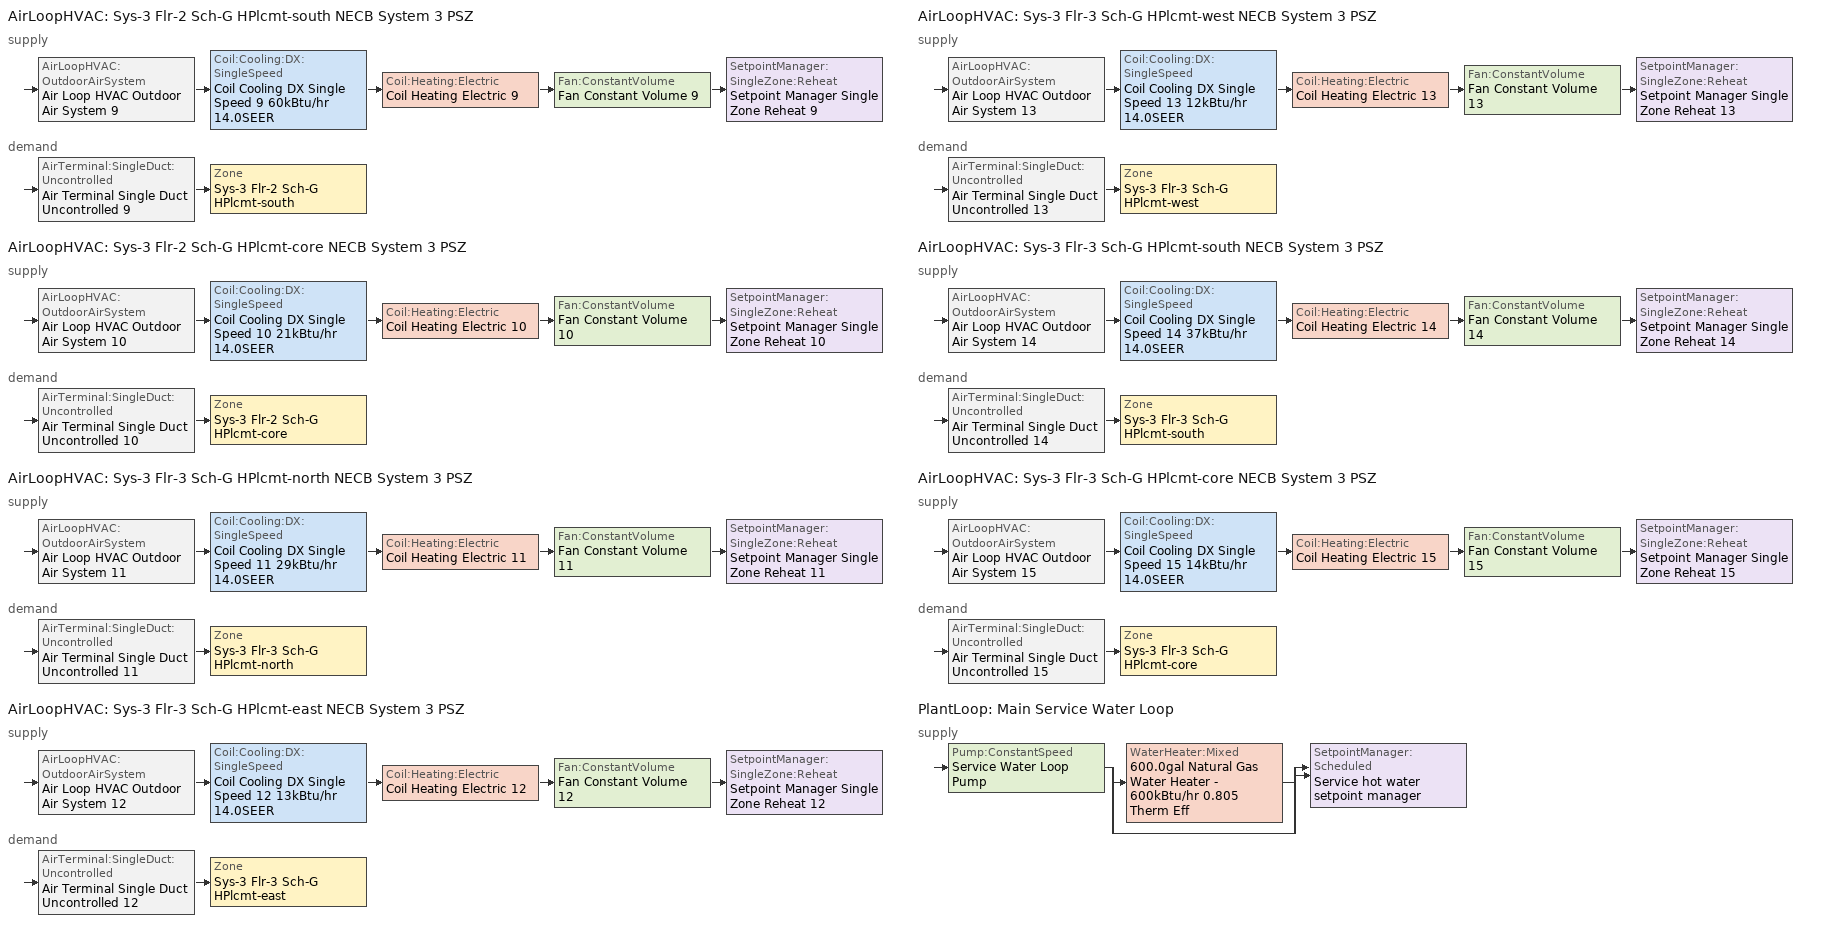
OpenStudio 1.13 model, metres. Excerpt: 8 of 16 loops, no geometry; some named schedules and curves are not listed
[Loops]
AirLoopHVAC 'Sys-3 Flr-2 Sch-G HPlcmt-south NECB System 3 PSZ'
 supply: AirLoopHVAC:OutdoorAirSystem 'Air Loop HVAC Outdoor Air System 9' > Coil:Cooling:DX:SingleSpeed 'Coil Cooling DX Single Speed 9 60kBtu/hr 14.0SEER' > Coil:Heating:Electric 'Coil Heating Electric 9' > Fan:ConstantVolume 'Fan Constant Volume 9' > SetpointManager:SingleZone:Reheat 'Setpoint Manager Single Zone Reheat 9'
 demand: AirTerminal:SingleDuct:Uncontrolled 'Air Terminal Single Duct Uncontrolled 9' > Zone 'Sys-3 Flr-2 Sch-G HPlcmt-south'
AirLoopHVAC 'Sys-3 Flr-2 Sch-G HPlcmt-core NECB System 3 PSZ'
 supply: AirLoopHVAC:OutdoorAirSystem 'Air Loop HVAC Outdoor Air System 10' > Coil:Cooling:DX:SingleSpeed 'Coil Cooling DX Single Speed 10 21kBtu/hr 14.0SEER' > Coil:Heating:Electric 'Coil Heating Electric 10' > Fan:ConstantVolume 'Fan Constant Volume 10' > SetpointManager:SingleZone:Reheat 'Setpoint Manager Single Zone Reheat 10'
 demand: AirTerminal:SingleDuct:Uncontrolled 'Air Terminal Single Duct Uncontrolled 10' > Zone 'Sys-3 Flr-2 Sch-G HPlcmt-core'
AirLoopHVAC 'Sys-3 Flr-3 Sch-G HPlcmt-north NECB System 3 PSZ'
 supply: AirLoopHVAC:OutdoorAirSystem 'Air Loop HVAC Outdoor Air System 11' > Coil:Cooling:DX:SingleSpeed 'Coil Cooling DX Single Speed 11 29kBtu/hr 14.0SEER' > Coil:Heating:Electric 'Coil Heating Electric 11' > Fan:ConstantVolume 'Fan Constant Volume 11' > SetpointManager:SingleZone:Reheat 'Setpoint Manager Single Zone Reheat 11'
 demand: AirTerminal:SingleDuct:Uncontrolled 'Air Terminal Single Duct Uncontrolled 11' > Zone 'Sys-3 Flr-3 Sch-G HPlcmt-north'
AirLoopHVAC 'Sys-3 Flr-3 Sch-G HPlcmt-east NECB System 3 PSZ'
 supply: AirLoopHVAC:OutdoorAirSystem 'Air Loop HVAC Outdoor Air System 12' > Coil:Cooling:DX:SingleSpeed 'Coil Cooling DX Single Speed 12 13kBtu/hr 14.0SEER' > Coil:Heating:Electric 'Coil Heating Electric 12' > Fan:ConstantVolume 'Fan Constant Volume 12' > SetpointManager:SingleZone:Reheat 'Setpoint Manager Single Zone Reheat 12'
 demand: AirTerminal:SingleDuct:Uncontrolled 'Air Terminal Single Duct Uncontrolled 12' > Zone 'Sys-3 Flr-3 Sch-G HPlcmt-east'
AirLoopHVAC 'Sys-3 Flr-3 Sch-G HPlcmt-west NECB System 3 PSZ'
 supply: AirLoopHVAC:OutdoorAirSystem 'Air Loop HVAC Outdoor Air System 13' > Coil:Cooling:DX:SingleSpeed 'Coil Cooling DX Single Speed 13 12kBtu/hr 14.0SEER' > Coil:Heating:Electric 'Coil Heating Electric 13' > Fan:ConstantVolume 'Fan Constant Volume 13' > SetpointManager:SingleZone:Reheat 'Setpoint Manager Single Zone Reheat 13'
 demand: AirTerminal:SingleDuct:Uncontrolled 'Air Terminal Single Duct Uncontrolled 13' > Zone 'Sys-3 Flr-3 Sch-G HPlcmt-west'
AirLoopHVAC 'Sys-3 Flr-3 Sch-G HPlcmt-south NECB System 3 PSZ'
 supply: AirLoopHVAC:OutdoorAirSystem 'Air Loop HVAC Outdoor Air System 14' > Coil:Cooling:DX:SingleSpeed 'Coil Cooling DX Single Speed 14 37kBtu/hr 14.0SEER' > Coil:Heating:Electric 'Coil Heating Electric 14' > Fan:ConstantVolume 'Fan Constant Volume 14' > SetpointManager:SingleZone:Reheat 'Setpoint Manager Single Zone Reheat 14'
 demand: AirTerminal:SingleDuct:Uncontrolled 'Air Terminal Single Duct Uncontrolled 14' > Zone 'Sys-3 Flr-3 Sch-G HPlcmt-south'
AirLoopHVAC 'Sys-3 Flr-3 Sch-G HPlcmt-core NECB System 3 PSZ'
 supply: AirLoopHVAC:OutdoorAirSystem 'Air Loop HVAC Outdoor Air System 15' > Coil:Cooling:DX:SingleSpeed 'Coil Cooling DX Single Speed 15 14kBtu/hr 14.0SEER' > Coil:Heating:Electric 'Coil Heating Electric 15' > Fan:ConstantVolume 'Fan Constant Volume 15' > SetpointManager:SingleZone:Reheat 'Setpoint Manager Single Zone Reheat 15'
 demand: AirTerminal:SingleDuct:Uncontrolled 'Air Terminal Single Duct Uncontrolled 15' > Zone 'Sys-3 Flr-3 Sch-G HPlcmt-core'
PlantLoop 'Main Service Water Loop'
 supply: Pump:ConstantSpeed 'Service Water Loop Pump' > split
  | WaterHeater:Mixed '600.0gal Natural Gas Water Heater - 600kBtu/hr 0.805 Therm Eff'
  | bypass
  join > SetpointManager:Scheduled 'Service hot water setpoint manager'
[Sizing:Zone] Zone Cooling Design Supply Air Temperature Input Method=SupplyAirTemperature; Zone Cooling Design Supply Air Temperature {C}=13; Zone Cooling Design Supply Air Temperature Difference {deltaC}=11.11; Zone Heating Design Supply Air Temperature Input Method=SupplyAirTemperature; Zone Heating Design Supply Air Temperature {C}=43; Zone Heating Design Supply Air Temperature Difference {deltaC}=11.11; Zone Cooling Design Supply Air Humidity Ratio {kg-H2O/kg-air}=0.0085; Zone Heating Design Supply Air Humidity Ratio {kg-H2O/kg-air}=0.008; Zone Heating Sizing Factor=1.3; Zone Cooling Sizing Factor=1.1; Cooling Design Air Flow Method=DesignDay; Heating Design Air Flow Method=DesignDay; Account for Dedicated Outdoor Air System=No; Dedicated Outdoor Air System Control Strategy=NeutralSupplyAir; Dedicated Outdoor Air Low Setpoint Temperature for Design {C}=autosize; Dedicated Outdoor Air High Setpoint Temperature for Design {C}=autosize
Sys-3 Flr-2 Sch-G HPlcmt-south; Sys-3 Flr-2 Sch-G HPlcmt-core; Sys-3 Flr-3 Sch-G HPlcmt-north; Sys-3 Flr-3 Sch-G HPlcmt-east; Sys-3 Flr-3 Sch-G HPlcmt-west; Sys-3 Flr-3 Sch-G HPlcmt-south; Sys-3 Flr-3 Sch-G HPlcmt-core
[Zone equipment]
Sys-3 Flr-2 Sch-G HPlcmt-south: Air Terminal Single Duct Uncontrolled 9, Zone HVAC Baseboard Convective Electric 9
Sys-3 Flr-2 Sch-G HPlcmt-core: Air Terminal Single Duct Uncontrolled 10, Zone HVAC Baseboard Convective Electric 10
Sys-3 Flr-3 Sch-G HPlcmt-north: Air Terminal Single Duct Uncontrolled 11, Zone HVAC Baseboard Convective Electric 11
Sys-3 Flr-3 Sch-G HPlcmt-east: Air Terminal Single Duct Uncontrolled 12, Zone HVAC Baseboard Convective Electric 12
Sys-3 Flr-3 Sch-G HPlcmt-west: Air Terminal Single Duct Uncontrolled 13, Zone HVAC Baseboard Convective Electric 13
Sys-3 Flr-3 Sch-G HPlcmt-south: Air Terminal Single Duct Uncontrolled 14, Zone HVAC Baseboard Convective Electric 14
Sys-3 Flr-3 Sch-G HPlcmt-core: Air Terminal Single Duct Uncontrolled 15, Zone HVAC Baseboard Convective Electric 15
[AirLoopHVAC] Design Supply Air Flow Rate {m3/s}=AutoSize
Name | Availability Schedule | Availability Manager
Sys-3 Flr-2 Sch-G HPlcmt-south NECB System 3 PSZ | Sys-3 Flr-2 Sch-G HPlcmt-south NECB System 3 PSZ Occ Sch | Availability Manager Night Cycle 4
Sys-3 Flr-2 Sch-G HPlcmt-core NECB System 3 PSZ; Sys-3 Flr-3 Sch-G HPlcmt-east NECB System 3 PSZ; Sys-3 Flr-3 Sch-G HPlcmt-west NECB System 3 PSZ; Sys-3 Flr-3 Sch-G HPlcmt-core NECB System 3 PSZ | Always On Discrete
Sys-3 Flr-3 Sch-G HPlcmt-north NECB System 3 PSZ | Sys-3 Flr-3 Sch-G HPlcmt-north NECB System 3 PSZ Occ Sch | Availability Manager Night Cycle 5
Sys-3 Flr-3 Sch-G HPlcmt-south NECB System 3 PSZ | Sys-3 Flr-3 Sch-G HPlcmt-south NECB System 3 PSZ Occ Sch | Availability Manager Night Cycle 6
[Sizing:System] Type of Load to Size On=Sensible; Design Outdoor Air Flow Rate {m3/s}=Autosize; Minimum System Air Flow Ratio=1; Preheat Design Temperature {C}=7; Preheat Design Humidity Ratio {kg-H2O/kg-Air}=0.008; Precool Design Temperature {C}=13; Precool Design Humidity Ratio {kg-H2O/kg-Air}=0.008; Central Cooling Design Supply Air Temperature {C}=13; Central Heating Design Supply Air Temperature {C}=43; Sizing Option=NonCoincident; 100% Outdoor Air in Cooling=No; 100% Outdoor Air in Heating=No; Central Cooling Design Supply Air Humidity Ratio {kg-H2O/kg-Air}=0.0085; Central Heating Design Supply Air Humidity Ratio {kg-H2O/kg-Air}=0.008; Cooling Design Air Flow Method=DesignDay; Cooling Design Air Flow Rate {m3/s}=0; Heating Design Air Flow Method=DesignDay; Heating Design Air Flow Rate {m3/s}=0; System Outdoor Air Method=ZoneSum; Zone Maximum Outdoor Air Fraction=1; Cooling Supply Air Flow Rate Per Floor Area {m3/s-m2}=0.00996765; Cooling Fraction of Autosized Cooling Supply Air Flow Rate=1; Cooling Supply Air Flow Rate Per Unit Cooling Capacity {m3/s-W}=3.94755e-05; Heating Supply Air Flow Rate Per Floor Area {m3/s-m2}=0.00996765; Heating Fraction of Autosized Heating Supply Air Flow Rate=1; Heating Fraction of Autosized Cooling Supply Air Flow Rate=1; Heating Supply Air Flow Rate Per Unit Heating Capacity {m3/s-W}=3.15882e-05; Cooling Design Capacity Method=CoolingDesignCapacity; Cooling Design Capacity {W}=autosize; Cooling Design Capacity Per Floor Area {W/m2}=234.7; Fraction of Autosized Cooling Design Capacity=1; Heating Design Capacity Method=HeatingDesignCapacity; Heating Design Capacity {W}=autosize; Heating Design Capacity Per Floor Area {W/m2}=157; Fraction of Autosized Heating Design Capacity=1; Central Cooling Capacity Control Method=OnOff
Sys-3 Flr-2 Sch-G HPlcmt-south NECB System 3 PSZ; Sys-3 Flr-2 Sch-G HPlcmt-core NECB System 3 PSZ; Sys-3 Flr-3 Sch-G HPlcmt-north NECB System 3 PSZ; Sys-3 Flr-3 Sch-G HPlcmt-east NECB System 3 PSZ; Sys-3 Flr-3 Sch-G HPlcmt-west NECB System 3 PSZ; Sys-3 Flr-3 Sch-G HPlcmt-south NECB System 3 PSZ; Sys-3 Flr-3 Sch-G HPlcmt-core NECB System 3 PSZ
[Fan:ConstantVolume] Availability Schedule=Always On Discrete; Fan Efficiency=0.39975; Pressure Rise {Pa}=640; Maximum Flow Rate {m3/s}=AutoSize; Motor Efficiency=0.615
Fan Constant Volume 9; Fan Constant Volume 10; Fan Constant Volume 11; Fan Constant Volume 12; Fan Constant Volume 13; Fan Constant Volume 14; Fan Constant Volume 15
[Coil:Heating:Electric] Availability Schedule=Always On Discrete
Coil Heating Electric 9; Coil Heating Electric 10; Coil Heating Electric 11; Coil Heating Electric 12; Coil Heating Electric 13; Coil Heating Electric 14; Coil Heating Electric 15
[Coil:Cooling:DX:SingleSpeed] Availability Schedule=Always On Discrete; Rated Total Cooling Capacity {W}=autosize; Rated Sensible Heat Ratio=autosize; Rated COP {W/W}=3.8248; Rated Air Flow Rate {m3/s}=autosize; Rated Evaporator Fan Power Per Volume Flow Rate {W/(m3/s)}=773.3; Condenser Type=AirCooled; Evaporative Condenser Effectiveness=0; Evaporative Condenser Air Flow Rate {m3/s}=Autosize; Evaporative Condenser Pump Rated Power Consumption {W}=Autosize; Crankcase Heater Capacity {W}=0; Maximum Outdoor Dry-Bulb Temperature for Crankcase Heater Operation {C}=0; Basin Heater Capacity {W/K}=0; Basin Heater Setpoint Temperature {C}=10
Name | Total Cooling Capacity Function of Temperature Curve | Total Cooling Capacity Function of Flow Fraction Curve | Energy Input Ratio Function of Temperature Curve | Energy Input Ratio Function of Flow Fraction Curve | Part Load Fraction Correlation Curve
Coil Cooling DX Single Speed 9 60kBtu/hr 14.0SEER | DXCOOL-NECB2011-REF-CAPFT 14 | DXCOOL-NECB2011-REF-CAPFFLOW 14 | DXCOOL-NECB2011-REF-COOLEIRFT 14 | DXCOOL-NECB2011-REF-COOLEIRFFLOW 14 | DXCOOL-NECB2011-REF-COOLPLFFPLR 14
Coil Cooling DX Single Speed 10 21kBtu/hr 14.0SEER | DXCOOL-NECB2011-REF-CAPFT 1 | DXCOOL-NECB2011-REF-CAPFFLOW 1 | DXCOOL-NECB2011-REF-COOLEIRFT 1 | DXCOOL-NECB2011-REF-COOLEIRFFLOW 1 | DXCOOL-NECB2011-REF-COOLPLFFPLR 1
Coil Cooling DX Single Speed 11 29kBtu/hr 14.0SEER | DXCOOL-NECB2011-REF-CAPFT 2 | DXCOOL-NECB2011-REF-CAPFFLOW 2 | DXCOOL-NECB2011-REF-COOLEIRFT 2 | DXCOOL-NECB2011-REF-COOLEIRFFLOW 2 | DXCOOL-NECB2011-REF-COOLPLFFPLR 2
Coil Cooling DX Single Speed 12 13kBtu/hr 14.0SEER | DXCOOL-NECB2011-REF-CAPFT 3 | DXCOOL-NECB2011-REF-CAPFFLOW 3 | DXCOOL-NECB2011-REF-COOLEIRFT 3 | DXCOOL-NECB2011-REF-COOLEIRFFLOW 3 | DXCOOL-NECB2011-REF-COOLPLFFPLR 3
Coil Cooling DX Single Speed 13 12kBtu/hr 14.0SEER | DXCOOL-NECB2011-REF-CAPFT 4 | DXCOOL-NECB2011-REF-CAPFFLOW 4 | DXCOOL-NECB2011-REF-COOLEIRFT 4 | DXCOOL-NECB2011-REF-COOLEIRFFLOW 4 | DXCOOL-NECB2011-REF-COOLPLFFPLR 4
Coil Cooling DX Single Speed 14 37kBtu/hr 14.0SEER | DXCOOL-NECB2011-REF-CAPFT 5 | DXCOOL-NECB2011-REF-CAPFFLOW 5 | DXCOOL-NECB2011-REF-COOLEIRFT 5 | DXCOOL-NECB2011-REF-COOLEIRFFLOW 5 | DXCOOL-NECB2011-REF-COOLPLFFPLR 5
Coil Cooling DX Single Speed 15 14kBtu/hr 14.0SEER | DXCOOL-NECB2011-REF-CAPFT 6 | DXCOOL-NECB2011-REF-CAPFFLOW 6 | DXCOOL-NECB2011-REF-COOLEIRFT 6 | DXCOOL-NECB2011-REF-COOLEIRFFLOW 6 | DXCOOL-NECB2011-REF-COOLPLFFPLR 6
[Controller:OutdoorAir] Minimum Outdoor Air Flow Rate {m3/s}=Autosize; Maximum Outdoor Air Flow Rate {m3/s}=Autosize; Economizer Control Type=NoEconomizer; Economizer Control Action Type=ModulateFlow; Economizer Maximum Limit Dry-Bulb Temperature {C}=28; Economizer Maximum Limit Enthalpy {J/kg}=64000; Economizer Minimum Limit Dry-Bulb Temperature {C}=-100; Lockout Type=NoLockout; Minimum Limit Type=FixedMinimum; High Humidity Control=No; Heat Recovery Bypass Control Type=BypassWhenWithinEconomizerLimits
Name | Minimum Outdoor Air Schedule | Controller Mechanical Ventilation
Controller Outdoor Air 9 | Sys-3 Flr-2 Sch-G HPlcmt-south NECB System 3 PSZ Occ Sch | Controller Mechanical Ventilation 9
Controller Outdoor Air 10 | Always On Discrete | Controller Mechanical Ventilation 10
Controller Outdoor Air 11 | Sys-3 Flr-3 Sch-G HPlcmt-north NECB System 3 PSZ Occ Sch | Controller Mechanical Ventilation 11
Controller Outdoor Air 12 | Always On Discrete | Controller Mechanical Ventilation 12
Controller Outdoor Air 13 | Always On Discrete | Controller Mechanical Ventilation 13
Controller Outdoor Air 14 | Sys-3 Flr-3 Sch-G HPlcmt-south NECB System 3 PSZ Occ Sch | Controller Mechanical Ventilation 14
Controller Outdoor Air 15 | Always On Discrete | Controller Mechanical Ventilation 15
[Controller:MechanicalVentilation] Availability Schedule=Always On Discrete; System Outdoor Air Method=ZoneSum
Controller Mechanical Ventilation 9; Controller Mechanical Ventilation 10; Controller Mechanical Ventilation 11; Controller Mechanical Ventilation 12; Controller Mechanical Ventilation 13; Controller Mechanical Ventilation 14; Controller Mechanical Ventilation 15
[AirLoopHVAC:OutdoorAirSystem]
Name | Controller
Air Loop HVAC Outdoor Air System 9 | Controller Outdoor Air 9
Air Loop HVAC Outdoor Air System 10 | Controller Outdoor Air 10
Air Loop HVAC Outdoor Air System 11 | Controller Outdoor Air 11
Air Loop HVAC Outdoor Air System 12 | Controller Outdoor Air 12
Air Loop HVAC Outdoor Air System 13 | Controller Outdoor Air 13
Air Loop HVAC Outdoor Air System 14 | Controller Outdoor Air 14
Air Loop HVAC Outdoor Air System 15 | Controller Outdoor Air 15
[SetpointManager:SingleZone:Reheat] Minimum Supply Air Temperature {C}=12.8; Maximum Supply Air Temperature {C}=13
Name | Control Zone
Setpoint Manager Single Zone Reheat 9 | Sys-3 Flr-2 Sch-G HPlcmt-south
Setpoint Manager Single Zone Reheat 10 | Sys-3 Flr-2 Sch-G HPlcmt-core
Setpoint Manager Single Zone Reheat 11 | Sys-3 Flr-3 Sch-G HPlcmt-north
Setpoint Manager Single Zone Reheat 12 | Sys-3 Flr-3 Sch-G HPlcmt-east
Setpoint Manager Single Zone Reheat 13 | Sys-3 Flr-3 Sch-G HPlcmt-west
Setpoint Manager Single Zone Reheat 14 | Sys-3 Flr-3 Sch-G HPlcmt-south
Setpoint Manager Single Zone Reheat 15 | Sys-3 Flr-3 Sch-G HPlcmt-core
[AirTerminal:SingleDuct:Uncontrolled] Availability Schedule=Always On Discrete; Maximum Air Flow Rate {m3/s}=AutoSize
Air Terminal Single Duct Uncontrolled 9; Air Terminal Single Duct Uncontrolled 10; Air Terminal Single Duct Uncontrolled 11; Air Terminal Single Duct Uncontrolled 12; Air Terminal Single Duct Uncontrolled 13; Air Terminal Single Duct Uncontrolled 14; Air Terminal Single Duct Uncontrolled 15
[ZoneHVAC:Baseboard:Convective:Electric] Availability Schedule=Always On Discrete; Nominal Capacity {W}=autosize; Efficiency=1
Zone HVAC Baseboard Convective Electric 9; Zone HVAC Baseboard Convective Electric 10; Zone HVAC Baseboard Convective Electric 11; Zone HVAC Baseboard Convective Electric 12; Zone HVAC Baseboard Convective Electric 13; Zone HVAC Baseboard Convective Electric 14; Zone HVAC Baseboard Convective Electric 15
[PlantLoop]
Main Service Water Loop: Maximum Loop Temperature {C}=60; Minimum Loop Temperature {C}=10; Plant Loop Volume {m3}=Autocalculate; Load Distribution Scheme=Optimal
[Sizing:Plant]
Main Service Water Loop: Loop Type=Heating; Design Loop Exit Temperature {C}=60; Loop Design Temperature Difference {deltaC}=5; Sizing Option=NonCoincident; Zone Timesteps in Averaging Window=1; Coincident Sizing Factor Mode=None
[SetpointManager:Scheduled]
Service hot water setpoint manager: Control Variable=Temperature; Schedule=Service Water Loop Temp - 140F
[Pump:ConstantSpeed]
Service Water Loop Pump: Rated Flow Rate {m3/s}=autosize; Rated Pump Head {Pa}=29891; Rated Power Consumption {W}=autosize; Motor Efficiency=1; Fraction of Motor Inefficiencies to Fluid Stream=0; Pump Control Type=Intermittent
[WaterHeater:Mixed]
600.0gal Natural Gas Water Heater - 600kBtu/hr 0.805 Therm Eff: Tank Volume {m3}=2.27125; Setpoint Temperature Schedule=Service Water Loop Temp - 140F; Deadband Temperature Difference {deltaC}=2; Maximum Temperature Limit {C}=82.2222; Heater Control Type=Cycle; Heater Maximum Capacity {W}=175843; Heater Fuel Type=NaturalGas; Heater Thermal Efficiency=0.804593; Part Load Factor Curve=SWH-EFFFPLR-NECB2011; Off Cycle Parasitic Fuel Consumption Rate {W}=19.9992; Off Cycle Parasitic Fuel Type=NaturalGas; Off Cycle Parasitic Heat Fraction to Tank=0.8; On Cycle Parasitic Fuel Consumption Rate {W}=19.9992; On Cycle Parasitic Fuel Type=NaturalGas; On Cycle Parasitic Heat Fraction to Tank=0; Ambient Temperature Indicator=Schedule; Ambient Temperature Schedule=Water Heater Ambient Temp Schedule - 70F; Off Cycle Loss Coefficient to Ambient Temperature {W/K}=20.7661; On Cycle Loss Coefficient to Ambient Temperature {W/K}=20.7661; Use Side Effectiveness=1; Source Side Effectiveness=1; Use Side Design Flow Rate {m3/s}=autosize; Source Side Design Flow Rate {m3/s}=autosize; Indirect Water Heating Recovery Time {hr}=1.5
[AvailabilityManager:NightCycle] Control Type=CycleOnAny; Thermostat Tolerance {deltaC}=1; Cycling Run Time {s}=3600
Availability Manager Night Cycle 4; Availability Manager Night Cycle 5; Availability Manager Night Cycle 6
[Schedule:Ruleset]
Name | Default Day Schedule | Summer Design Day Schedule | Winter Design Day Schedule
Sys-3 Flr-2 Sch-G HPlcmt-south NECB System 3 PSZ Occ Sch | Sys-3 Flr-2 Sch-G HPlcmt-south NECB System 3 PSZ Occ Sch Default | Sys-3 Flr-2 Sch-G HPlcmt-south NECB System 3 PSZ Occ Sch Summer Design Day | Sys-3 Flr-2 Sch-G HPlcmt-south NECB System 3 PSZ Occ Sch Winter Design Day
Sys-3 Flr-3 Sch-G HPlcmt-north NECB System 3 PSZ Occ Sch | Sys-3 Flr-3 Sch-G HPlcmt-north NECB System 3 PSZ Occ Sch Default | Sys-3 Flr-3 Sch-G HPlcmt-north NECB System 3 PSZ Occ Sch Summer Design Day | Sys-3 Flr-3 Sch-G HPlcmt-north NECB System 3 PSZ Occ Sch Winter Design Day
Sys-3 Flr-3 Sch-G HPlcmt-south NECB System 3 PSZ Occ Sch | Sys-3 Flr-3 Sch-G HPlcmt-south NECB System 3 PSZ Occ Sch Default | Sys-3 Flr-3 Sch-G HPlcmt-south NECB System 3 PSZ Occ Sch Summer Design Day | Sys-3 Flr-3 Sch-G HPlcmt-south NECB System 3 PSZ Occ Sch Winter Design Day
[Schedule:Constant]
Always On Discrete: Value=1
[Curve:Biquadratic] Minimum Value of x=13; Maximum Value of x=24; Minimum Value of y=24; Maximum Value of y=46
Name | Coefficient1 Constant | Coefficient2 x | Coefficient3 x**2 | Coefficient4 y | Coefficient5 y**2 | Coefficient6 x*y
DXCOOL-NECB2011-REF-CAPFT 1; DXCOOL-NECB2011-REF-CAPFT 2; DXCOOL-NECB2011-REF-CAPFT 3; DXCOOL-NECB2011-REF-CAPFT 4; DXCOOL-NECB2011-REF-CAPFT 5; DXCOOL-NECB2011-REF-CAPFT 6; DXCOOL-NECB2011-REF-CAPFT 14 | 0.867905 | 0.0142459 | 0.00055436 | -0.0075575 | 3.3e-05 | -0.0001918
DXCOOL-NECB2011-REF-COOLEIRFT 1; DXCOOL-NECB2011-REF-COOLEIRFT 2; DXCOOL-NECB2011-REF-COOLEIRFT 3; DXCOOL-NECB2011-REF-COOLEIRFT 4; DXCOOL-NECB2011-REF-COOLEIRFT 5; DXCOOL-NECB2011-REF-COOLEIRFT 6; DXCOOL-NECB2011-REF-COOLEIRFT 14 | 0.116936 | 0.0284933 | -0.0004112 | 0.0214108 | 0.00016103 | -0.0006791
[Curve:Quadratic] Coefficient1 Constant=1; Coefficient2 x=0; Coefficient3 x**2=0; Minimum Value of x=0; Maximum Value of x=1
DXCOOL-NECB2011-REF-CAPFFLOW 1; DXCOOL-NECB2011-REF-COOLEIRFFLOW 1; DXCOOL-NECB2011-REF-CAPFFLOW 2; DXCOOL-NECB2011-REF-COOLEIRFFLOW 2; DXCOOL-NECB2011-REF-CAPFFLOW 3; DXCOOL-NECB2011-REF-COOLEIRFFLOW 3; DXCOOL-NECB2011-REF-CAPFFLOW 4; DXCOOL-NECB2011-REF-COOLEIRFFLOW 4; DXCOOL-NECB2011-REF-CAPFFLOW 5; DXCOOL-NECB2011-REF-COOLEIRFFLOW 5; DXCOOL-NECB2011-REF-CAPFFLOW 6; DXCOOL-NECB2011-REF-COOLEIRFFLOW 6; DXCOOL-NECB2011-REF-CAPFFLOW 14; DXCOOL-NECB2011-REF-COOLEIRFFLOW 14
[Curve:Cubic] Coefficient1 Constant=0.0277; Coefficient2 x=4.9151; Coefficient3 x**2=-8.184; Coefficient4 x**3=4.2702; Minimum Value of x=0.7; Maximum Value of x=1
DXCOOL-NECB2011-REF-COOLPLFFPLR 1; DXCOOL-NECB2011-REF-COOLPLFFPLR 2; DXCOOL-NECB2011-REF-COOLPLFFPLR 3; DXCOOL-NECB2011-REF-COOLPLFFPLR 4; DXCOOL-NECB2011-REF-COOLPLFFPLR 5; DXCOOL-NECB2011-REF-COOLPLFFPLR 14
